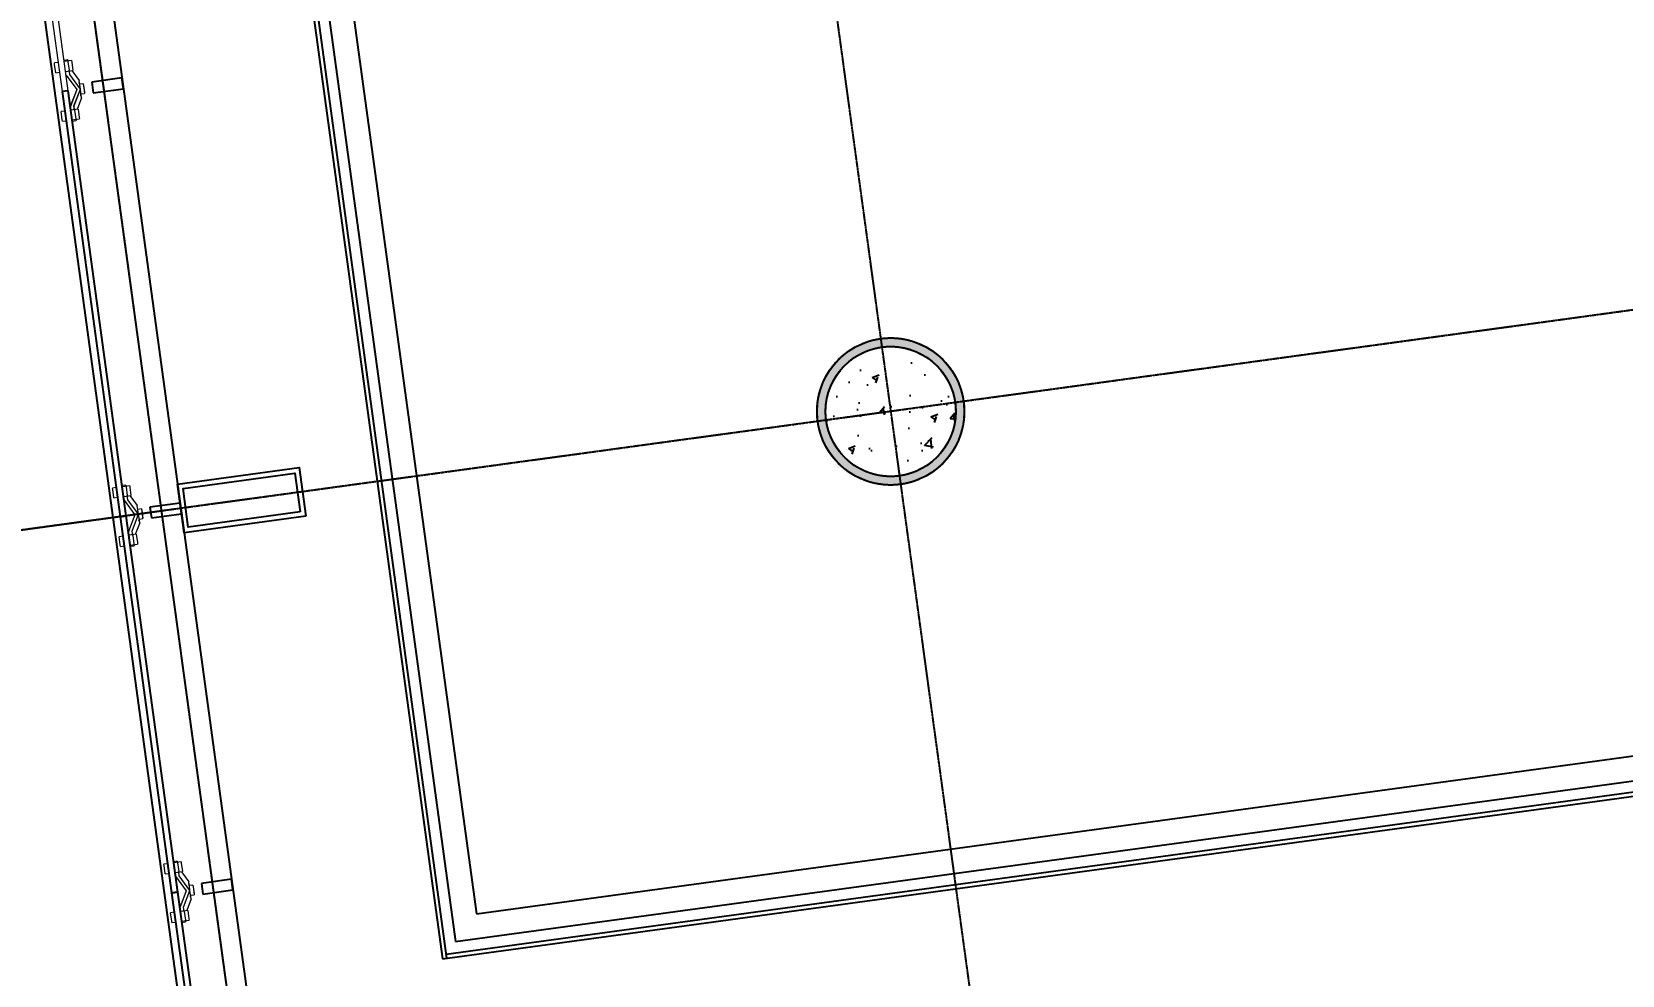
# Model space of a CAD drawing. Header units: millimetres. Extents: x 11669738 to 11859441, y -6222081 to -6069093.
# Drawn here: x 11682359 to 11688841, y -6110190 to -6106342 of the extents above; entities that cross this region are included whole.
import ezdxf

# ---------------------------------------------------------------- set-up
doc = ezdxf.new("R2010")
doc.units = ezdxf.units.MM
doc.linetypes.add('E-COLS-F4$0$HIDDEN', pattern=[0.375, 0.25, -0.125])
doc.linetypes.add('E-RG-1F$0$$0$DOTE', pattern=[2.42, 2, -0.2, 0.02, -0.2])
for name, color, linetype in [('A—墙体', 7, 'Continuous'), ('A—楼梯、电梯、栏杆', 50, 'Continuous'), ('A—轴线、尺寸', 1, 'Continuous'), ('A—门窗', 135, 'Continuous'), ('E-COLS-F4$0$0S-COLS-HATCH', 8, 'Continuous'), ('E-COLS-F4$0$0S-COLS-I', 90, 'E-COLS-F4$0$HIDDEN'), ('I—平面—装饰面层线', 192, 'Continuous'), ('XRE2$0$0S-COLS-HATCH-A', 8, 'Continuous'), ('轴线100', 1, 'Continuous')]:
    doc.layers.add(name, color=color, linetype=linetype)
doc.layers.add('E2-RI-4F$0$A-GLAZ', color=6, linetype='Continuous', lineweight=5)
doc.styles.add('ARIAL', font='SIMYOU.TTF', dxfattribs={"width": 0.9})
doc.dimstyles.new('200', dxfattribs={"dimscale": 200, "dimtxt": 2.5, "dimasz": 2, "dimexe": 1, "dimexo": 1, "dimgap": 0.8, "dimtad": 1, "dimdec": 0, "dimdsep": 46, "dimtxsty": 'ARIAL', "dimblk1": 'ARCHTICK', "dimblk2": 'ARCHTICK', "dimsah": 1, "dimcen": -0.9, "dimdle": 1, "dimclrd": 256, "dimclre": 256, "dimclrt": 40, "dimaunit": 1, "dimadec": 0, "dimazin": 0, "dimtfac": 0.35, "dimtdec": 0, "dimtix": 1, "dimtmove": 2, "dimatfit": 3, "dimldrblk": 'ARCHTICK', "dimfxl": 0, "dimtvp": 0.8, "dimtolj": 1, "dimtzin": 0, "dimarcsym": 0})
doc.dimstyles.new('副本 100', dxfattribs={"dimscale": 100, "dimtxt": 2.5, "dimasz": 2, "dimexe": 1, "dimexo": 1, "dimgap": 0.8, "dimtad": 1, "dimdec": 0, "dimdsep": 46, "dimtxsty": 'ARIAL', "dimblk1": 'ARCHTICK', "dimblk2": 'ARCHTICK', "dimsah": 1, "dimcen": -0.9, "dimdle": 1, "dimclrd": 256, "dimclre": 256, "dimclrt": 40, "dimaunit": 1, "dimadec": 0, "dimazin": 0, "dimtfac": 0.35, "dimtdec": 0, "dimtix": 1, "dimtmove": 2, "dimatfit": 3, "dimldrblk": 'ARCHTICK', "dimfxl": 0, "dimtvp": 0.8, "dimtolj": 1, "dimtzin": 0, "dimarcsym": 0})

# ---------------------------------------------------------------- blocks, each defined once
blk = doc.blocks.new('E-COLS-F4')
at = {"layer": 'E-COLS-F4$0$0S-COLS-HATCH'}
h = blk.add_hatch(color=18, dxfattribs=at)
edge = h.paths.add_edge_path(flags=16)
edge.add_arc((11685859, -6107891.1), 265, 0, 360)
edge = h.paths.add_edge_path()
edge.add_arc((11685859, -6107891.1), 300, 0, 360)
at = {"layer": 'XRE2$0$0S-COLS-HATCH-A'}
h = blk.add_hatch(dxfattribs=at)
h.set_pattern_fill('AR-CONC', color=256, scale=40, style=0)
h.set_pattern_definition([(50, (474, -3467.76), (286.904073, -25.100854), [30, -330]), (355, (474, -3467.76), (-55.5005334, 300.8768535), [24, -264]), (100.4514, (497.9, -3469.85), (231.4037527, 275.775817), [25.496076, -280.456845]), (46.1842, (474, -3387.76), (426.896419, -66.207606), [45, -495]), (96.6356, (509.57, -3393.27), (373.865082, 389.647148), [38.244115, -420.6852]), (351.1842, (474, -3387.76), (373.864778, 389.64744), [36, -396]), (21, (514, -3407.76), (238.762821, -161.0475563), [30, -330]), (326, (514, -3407.76), (97.326133, 290.060018), [24, -264]), (71.4514, (533.9, -3421.18), (336.0890514, 129.0121987), [25.496076, -280.456845]), (37.5, (474, -3467.76), (4.8639421, 133.1575415), [0, -260.8, 0, -268, 0, -265]), (7.5, (474, -3467.76), (105.227815, 157.7646848), [0, -152.8, 0, -254.8, 0, -101]), (327.5, (384.8, -3467.76), (213.5289745, -9.0219487), [0, -100, 0, -312, 0, -414]), (317.5, (344.8, -3467.76), (233.2744677, 40.041993), [0, -130, 0, -207.2, 0, -294])])
edge = h.paths.add_edge_path()
edge.add_arc((11685859, -6107891.1), 265, 0, 360)
at = {"layer": 'A—墙体'}
for radius in [300, 265]:
    blk.add_circle((11685859, -6107891.1), radius, dxfattribs=at)
at = {"layer": 'E-COLS-F4$0$0S-COLS-I'}
for radius in [300, 265]:
    blk.add_circle((11685859, -6107891.1), radius, dxfattribs=at)
blk = doc.blocks.new('E2-RI-4F$0$Spider Panel - Spider Panel-V35-E2 号楼三层平面图 3RD FLOOR PLAN')
at = {"layer": 'A—门窗', "lineweight": 13}
for p, q in [((875, 0), (-875, 0)), ((-875, 0), (-875, -25.4)), ((-875, -25.4), (875, -25.4)), ((875, -25.4), (875, 0))]:
    blk.add_line(p, q, dxfattribs=at)
at = {"layer": 'E2-RI-4F$0$A-GLAZ', "color": 8}
for p, q in [((-895, 65), (-895, 50)), ((-895, 65), (-889.1, 65)), ((-895, 65), (-895, 50)), ((-895, 65), (-860.9, 65)), ((-895, 65), (-895, 50)), ((-895, 65), (-860.9, 65)), ((-895, 65), (-895, 50)), ((-895, 65), (-889.1, 65)), ((-889.1, 65), (-855, 65)), ((-889.1, 65), (-855, 65)), ((-860.9, 65), (-855, 65)), ((-860.9, 65), (-855, 65)), ((-855, 50), (-855, 65)), ((-855, 50), (-855, 65)), ((-855, 50), (-855, 65)), ((-855, 50), (-855, 65)), ((855, 65), (855, 50)), ((855, 65), (860.9, 65)), ((855, 65), (855, 50)), ((855, 65), (889.1, 65)), ((855, 65), (855, 50)), ((855, 65), (889.1, 65)), ((855, 65), (855, 50)), ((855, 65), (860.9, 65)), ((860.9, 65), (895, 65)), ((860.9, 65), (895, 65)), ((889.1, 65), (895, 65)), ((889.1, 65), (895, 65)), ((895, 50), (895, 65)), ((895, 50), (895, 65)), ((895, 50), (895, 65)), ((895, 50), (895, 65)), ((-1000, 15.1), (-1000, 0)), ((-1000, 15.1), (-992.7, 15.1)), ((-995, 30.1), (-995, 0)), ((-995, 30.1), (-989.1, 30.1)), ((-992.7, 15.1), (-957.3, 15.1)), ((-989.1, 30.1), (-955, 30.1)), ((-939.6, 15.1), (-957.3, 15.1)), ((-955, 25.9), (-910.4, 50)), ((-955, 0), (-955, 30.1)), ((-875, 50), (-939.6, 15.1)), ((-939.6, 0), (-875, 35)), ((-892.7, 50), (-910.4, 50)), ((-875, 50), (-910.4, 50)), ((-900, 50), (-900, 46)), ((-900, 50), (-900, 46)), ((-875, 50), (-892.7, 50)), ((-810.4, 15.1), (-875, 50)), ((-839.6, 50), (-875, 50)), ((-857.3, 50), (-875, 50)), ((-875, 35), (-810.4, 0)), ((-839.6, 50), (-857.3, 50)), ((-850, 46), (-850, 50)), ((-850, 46), (-850, 50)), ((-839.6, 50), (-795, 25.9)), ((-792.7, 15.1), (-810.4, 15.1)), ((-795, 30.1), (-795, 0)), ((-795, 30.1), (-760.9, 30.1)), ((-792.7, 15.1), (-757.3, 15.1)), ((-760.9, 30.1), (-755, 30.1)), ((-757.3, 15.1), (-750, 15.1)), ((-755, 0), (-755, 30.1)), ((-750, 0), (-750, 15.1)), ((750, 15.1), (750, 0)), ((750, 15.1), (757.3, 15.1)), ((755, 30.1), (755, 0)), ((755, 30.1), (760.9, 30.1)), ((757.3, 15.1), (792.7, 15.1)), ((760.9, 30.1), (795, 30.1)), ((810.4, 15.1), (792.7, 15.1)), ((795, 25.9), (839.6, 50)), ((795, 0), (795, 30.1)), ((875, 50), (810.4, 15.1)), ((810.4, 0), (875, 35)), ((857.3, 50), (839.6, 50)), ((875, 50), (839.6, 50)), ((850, 50), (850, 46)), ((850, 50), (850, 46)), ((875, 50), (857.3, 50)), ((939.6, 15.1), (875, 50)), ((910.4, 50), (875, 50)), ((892.7, 50), (875, 50)), ((875, 35), (939.6, 0)), ((910.4, 50), (892.7, 50)), ((900, 46), (900, 50)), ((900, 46), (900, 50)), ((910.4, 50), (955, 25.9)), ((957.3, 15.1), (939.6, 15.1)), ((955, 30.1), (955, 0)), ((955, 30.1), (989.1, 30.1)), ((957.3, 15.1), (992.7, 15.1)), ((989.1, 30.1), (995, 30.1)), ((992.7, 15.1), (1000, 15.1)), ((995, 0), (995, 30.1)), ((1000, 0), (1000, 15.1)), ((-995, -25.4), (-995, -40.4)), ((-989.1, -40.4), (-995, -40.4)), ((-955, -40.4), (-989.1, -40.4)), ((-955, -40.4), (-955, -25.4)), ((-795, -25.4), (-795, -40.4)), ((-760.9, -40.4), (-795, -40.4)), ((-755, -40.4), (-760.9, -40.4)), ((-755, -40.4), (-755, -25.4)), ((755, -25.4), (755, -40.4)), ((760.9, -40.4), (755, -40.4)), ((795, -40.4), (760.9, -40.4)), ((795, -40.4), (795, -25.4)), ((955, -25.4), (955, -40.4)), ((989.1, -40.4), (955, -40.4)), ((995, -40.4), (989.1, -40.4)), ((995, -40.4), (995, -25.4))]:
    blk.add_line(p, q, dxfattribs=at)
blk = doc.blocks.new('_ArchTick')
at = {"color": 0, "linetype": 'ByBlock', "const_width": 0.4}
blk.add_lwpolyline([(-0.5, -0.5), (0.5, 0.5)], dxfattribs=at)
blk = doc.blocks.new('*D204')
at = {"layer": 'A—轴线、尺寸', "linetype": 'ByBlock', "lineweight": -2}
for p, q in [((11682347.3, -6104838.6), (11675705.8, -6105746.4)), ((11676405.1, -6109385.2), (11675876.9, -6105521.1)), ((11682821.3, -6108306.3), (11676179.8, -6109214.1))]:
    blk.add_line(p, q, dxfattribs=at)
at = {"layer": 'Defpoints', "color": 0, "linetype": 'ByBlock'}
for p in [(11682545.5, -6104811.5), (11675904, -6105719.3), (11683019.5, -6108279.3)]:
    blk.add_point(p, dxfattribs=at)
at = {"layer": 'A—轴线、尺寸', "linetype": 'ByBlock', "lineweight": -2, "yscale": 400, "zscale": 400}
for p, xscale, rotation in [((11675904, -6105719.3), 399.9999999999999, 97.78333952134913), ((11676378, -6109187.1), 400, 277.7833395213491)]:
    blk.add_blockref('_ArchTick', p, dxfattribs=dict(at, xscale=xscale, rotation=rotation))
at = {"layer": 'A—轴线、尺寸', "color": 40, "linetype": 'ByBlock', "insert": (11676547.2, -6107397.7), "char_height": 500, "attachment_point": 5, "rotation": 277.78334, "style": 'ARIAL'}
blk.add_mtext('\\A1;3500', dxfattribs=at)
blk = doc.blocks.new('*D170')
at = {"layer": 'A—轴线、尺寸', "linetype": 'ByBlock', "lineweight": -2}
blk.add_line((11680261.7, -6112193.5), (11675664.4, -6112827.4), dxfattribs=at)
blk.add_arc((11710508, -6108023), 34973.3, 187.85083, 191.95265, dxfattribs=at)
at = {"layer": 'Defpoints', "color": 0, "linetype": 'ByBlock'}
for p in [(11707696.4, -6108410.6), (11706162.6, -6108942.8), (11680459.8, -6112166.2), (11675986.4, -6113625.4), (11674819, -6115578.1)]:
    blk.add_point(p, dxfattribs=at)
at = {"layer": 'A—轴线、尺寸', "linetype": 'ByBlock', "lineweight": -2, "yscale": 400, "zscale": 400}
for p, xscale, rotation in [((11675862.6, -6112800.1), 400.0000000000001, 97.85083486028405), ((11676293, -6115266), 400, 281.9526484755137)]:
    blk.add_blockref('_ArchTick', p, dxfattribs=dict(at, xscale=xscale, rotation=rotation))
at = {"layer": 'A—轴线、尺寸', "color": 40, "linetype": 'ByBlock', "insert": (11676459.6, -6113966.4), "char_height": 500, "attachment_point": 5, "rotation": 279.90174, "style": 'ARIAL'}
blk.add_mtext('\\A1;4°', dxfattribs=at)
blk = doc.blocks.new('*D303')
at = {"layer": 'Defpoints', "color": 0, "linetype": 'ByBlock'}
for p in [(11682545.4, -6104811.2), (11675904, -6105719), (11683019.4, -6108279)]:
    blk.add_point(p, dxfattribs=at)
at = {"layer": '轴线100', "linetype": 'ByBlock', "lineweight": -2}
for p, q in [((11682446.4, -6104824.8), (11675804.9, -6105732.6)), ((11676391.5, -6109285.9), (11675890.4, -6105620)), ((11682920.4, -6108292.5), (11676278.9, -6109200.3))]:
    blk.add_line(p, q, dxfattribs=at)
at = {"layer": '轴线100', "linetype": 'ByBlock', "lineweight": -2, "xscale": 200, "yscale": 200, "zscale": 200}
for p, rotation in [((11675904, -6105719), 97.78333951975299), ((11676378, -6109186.8), 277.783339519753)]:
    blk.add_blockref('_ArchTick', p, dxfattribs=dict(at, rotation=rotation))
at = {"layer": '轴线100', "color": 40, "linetype": 'ByBlock', "insert": (11676368.8, -6107421.8), "char_height": 300, "attachment_point": 5, "rotation": 277.78334, "style": 'ARIAL'}
blk.add_mtext('\\A1;3500', dxfattribs=at)
blk = doc.blocks.new('*D342')
at = {"layer": 'Defpoints', "color": 0, "linetype": 'ByBlock'}
for p in [(11707140.8, -6108524.5), (11705607, -6109056.7), (11679691.3, -6112276.5), (11676978.9, -6113463.7), (11675012, -6115533.5)]:
    blk.add_point(p, dxfattribs=at)
at = {"layer": '轴线100', "linetype": 'ByBlock', "lineweight": -2}
blk.add_line((11679592.2, -6112290), (11676760.6, -6112677.1), dxfattribs=at)
blk.add_arc((11709907.4, -6108146.4), 33355.1, 187.78334, 191.95265, dxfattribs=at)
at = {"layer": '轴线100', "linetype": 'ByBlock', "lineweight": -2, "xscale": 200, "yscale": 200, "zscale": 200}
for p, rotation in [((11676859.7, -6112663.5), 97.78334124777794), ((11677275.5, -6115054.3), 281.9526484755114)]:
    blk.add_blockref('_ArchTick', p, dxfattribs=dict(at, rotation=rotation))
at = {"layer": '轴线100', "color": 40, "linetype": 'ByBlock', "insert": (11677247.8, -6113827.6), "char_height": 250, "attachment_point": 5, "rotation": 279.86799, "style": 'ARIAL'}
blk.add_mtext('\\A1;4°', dxfattribs=at)

msp = doc.modelspace()

# ---------------------------------------------------------------- linework, layer by layer
at = {"layer": 'A—楼梯、电梯、栏杆'}
for p, q in [((11683080.9, -6103161.8), (11684032.4, -6110123.1)), ((11683100, -6103176.3), (11684049.2, -6110120.8)), ((11683150.7, -6103214.8), (11684085.4, -6110053.2)), ((11683263.3, -6103300.4), (11684171, -6109940.6)), ((11684171, -6109940.6), (11700320.8, -6107733.1)), ((11684032.4, -6110123.1), (11700182.2, -6107915.6)), ((11684046.9, -6110103.9), (11700196.8, -6107896.4)), ((11684085.4, -6110053.2), (11698248, -6108117.4))]:
    msp.add_line(p, q, dxfattribs=at)
at = {"layer": 'A—轴线、尺寸', "linetype": 'ByBlock'}
for p, q in [((11679433.1, -6083031.5, 0), (11683361.9, -6111775, 0)), ((11682886.6, -6108297.4, 0), (11674099.2, -6109498.5, 0))]:
    msp.add_line(p, q, dxfattribs=at)
at = {"layer": 'A—门窗', "extrusion": (0, 0, -1)}
for p, q in [((11682725.9, -6106530.9, 0), (11682602.9, -6106547.7, 0)), ((11682602.9, -6106547.7, 0), (11682608.9, -6106591.3, 0)), ((11682731.9, -6106574.5, 0), (11682725.9, -6106530.9, 0)), ((11682608.9, -6106591.3, 0), (11682731.9, -6106574.5, 0)), ((11683172.6, -6109798.9, 0), (11683049.6, -6109815.7, 0)), ((11683178.5, -6109842.5, 0), (11683172.6, -6109798.9, 0)), ((11683049.6, -6109815.7, 0), (11683055.6, -6109859.3, 0)), ((11683055.6, -6109859.3, 0), (11683178.5, -6109842.5, 0))]:
    msp.add_line(p, q, dxfattribs=at)
at = {"layer": 'A—门窗'}
for p, q in [((11682506.8, -6106583.1), (11682481.7, -6106586.5)), ((11682481.7, -6106586.5), (11682718.7, -6108320.4)), ((11682743.8, -6108316.9), (11682506.8, -6106583.1)), ((11682743.8, -6108316.9), (11682718.7, -6108320.4)), ((11682718.7, -6108320.4), (11682743.8, -6108316.9)), ((11682953.5, -6109851), (11682743.8, -6108316.9)), ((11682962.9, -6108264.8), (11682839.9, -6108281.6)), ((11682839.9, -6108281.6), (11682845.9, -6108325.2)), ((11682845.9, -6108325.2), (11682968.8, -6108308.4)), ((11682968.8, -6108308.4), (11682962.9, -6108264.8)), ((11682718.7, -6108320.4), (11682928.4, -6109854.5)), ((11682953.5, -6109851), (11682928.4, -6109854.5)), ((11682928.4, -6109854.5), (11682953.5, -6109851)), ((11682928.4, -6109854.5), (11683141.9, -6111416.5)), ((11683167, -6111413.1), (11682953.5, -6109851))]:
    msp.add_line(p, q, dxfattribs=at)
msp.add_lwpolyline([(11680833.5, -6094750.3), (11683122.3, -6111495.3), (11702888.2, -6108793.6)], dxfattribs=at)
at = {"layer": 'A—门窗', "elevation": 0}
for points in [[(11681148.4, -6094990.2), (11683361.3, -6111179.5), (11700224.5, -6108874.5)], [(11683474.8, -6108318), (11682979.4, -6108385.7), (11682952.3, -6108187.5), (11683447.7, -6108119.8), (11683474.8, -6108318)]]:
    msp.add_lwpolyline(points, dxfattribs=at)
msp.add_lwpolyline([(11683452.3, -6108300.8), (11682996.5, -6108363.1), (11682974.8, -6108204.6), (11683430.6, -6108142.3)], close=True, dxfattribs=at)
at = {"layer": 'E2-RI-4F$0$A-GLAZ', "color": 8}
for p, q in [((11682465.4, -6106467.6), (11682450.5, -6106469.6)), ((11682451.3, -6106475.4), (11682450.5, -6106469.6)), ((11682456, -6106509.3), (11682451.3, -6106475.4)), ((11682504.9, -6106457.2), (11682489.9, -6106459.2)), ((11682520.4, -6106460.1), (11682490.6, -6106464.2)), ((11682496, -6106503.8), (11682525.8, -6106499.7)), ((11682504.9, -6106457.2), (11682505.9, -6106464.4)), ((11682505.9, -6106464.4), (11682510.6, -6106499.5)), ((11682513, -6106517), (11682510.6, -6106499.5)), ((11682520.4, -6106460.1), (11682521.2, -6106465.9)), ((11682521.2, -6106465.9), (11682525.8, -6106499.7)), ((11682521.6, -6106500.3), (11682551.6, -6106541.3)), ((11682456, -6106509.3), (11682470.8, -6106507.2)), ((11682498.1, -6106519), (11682541.5, -6106578.3)), ((11682556.4, -6106576.3), (11682513, -6106517)), ((11682553, -6106551.5), (11682549, -6106552.1)), ((11682553, -6106551.5), (11682549, -6106552.1)), ((11682554, -6106558.8), (11682551.6, -6106541.3)), ((11682556.4, -6106576.3), (11682551.6, -6106541.3)), ((11682568.5, -6106554.4), (11682553.7, -6106556.5)), ((11682568.5, -6106554.4), (11682553.7, -6106556.5)), ((11682568.5, -6106554.4), (11682553.7, -6106556.5)), ((11682568.5, -6106554.4), (11682553.7, -6106556.5)), ((11682556.4, -6106576.3), (11682554, -6106558.8)), ((11682568.5, -6106554.4), (11682569.3, -6106560.2)), ((11682568.5, -6106554.4), (11682573.1, -6106588.3)), ((11682568.5, -6106554.4), (11682573.1, -6106588.3)), ((11682568.5, -6106554.4), (11682569.3, -6106560.2)), ((11682569.3, -6106560.2), (11682573.9, -6106594.1)), ((11682569.3, -6106560.2), (11682573.9, -6106594.1)), ((11682541.5, -6106578.3), (11682515.6, -6106647.1)), ((11682530.5, -6106645.1), (11682556.4, -6106576.3)), ((11682561.2, -6106611.3), (11682543.3, -6106658.9)), ((11682555.8, -6106601.6), (11682559.8, -6106601.1)), ((11682555.8, -6106601.6), (11682559.8, -6106601.1)), ((11682561.2, -6106611.3), (11682556.4, -6106576.3)), ((11682558.8, -6106593.8), (11682556.4, -6106576.3)), ((11682561.2, -6106611.3), (11682558.8, -6106593.8)), ((11682559.1, -6106596.1), (11682573.9, -6106594.1)), ((11682559.1, -6106596.1), (11682573.9, -6106594.1)), ((11682559.1, -6106596.1), (11682573.9, -6106594.1)), ((11682559.1, -6106596.1), (11682573.9, -6106594.1)), ((11682573.1, -6106588.3), (11682573.9, -6106594.1)), ((11682573.1, -6106588.3), (11682573.9, -6106594.1)), ((11682492.5, -6106665.8), (11682477.6, -6106667.8)), ((11682482.3, -6106701.6), (11682477.6, -6106667.8)), ((11682547.5, -6106658.2), (11682517.7, -6106662.3)), ((11682532.9, -6106662.6), (11682530.5, -6106645.1)), ((11682532.9, -6106662.6), (11682537.7, -6106697.6)), ((11682547.5, -6106658.2), (11682552.1, -6106692.1)), ((11682552.1, -6106692.1), (11682552.9, -6106697.9)), ((11682483, -6106707.4), (11682482.3, -6106701.6)), ((11682483, -6106707.4), (11682497.9, -6106705.4)), ((11682523.1, -6106702), (11682552.9, -6106697.9)), ((11682523.8, -6106706.9), (11682538.7, -6106704.9)), ((11682537.7, -6106697.6), (11682538.7, -6106704.9)), ((11682702.4, -6108201.5), (11682687.5, -6108203.5)), ((11682702.4, -6108201.5), (11682687.5, -6108203.5)), ((11682688.3, -6108209.3), (11682687.5, -6108203.5)), ((11682688.3, -6108209.3), (11682687.5, -6108203.5)), ((11682693, -6108243.1), (11682688.3, -6108209.3)), ((11682693, -6108243.1), (11682688.3, -6108209.3)), ((11682693, -6108243.1), (11682707.8, -6108241.1)), ((11682693, -6108243.1), (11682707.8, -6108241.1)), ((11682741.9, -6108191), (11682726.9, -6108193.1)), ((11682741.9, -6108191), (11682726.9, -6108193.1)), ((11682757.4, -6108194), (11682727.6, -6108198)), ((11682757.4, -6108194), (11682727.6, -6108198)), ((11682733, -6108237.7), (11682762.8, -6108233.6)), ((11682733, -6108237.7), (11682762.8, -6108233.6)), ((11682741.9, -6108191), (11682742.9, -6108198.3)), ((11682741.9, -6108191), (11682742.9, -6108198.3)), ((11682742.9, -6108198.3), (11682747.6, -6108233.3)), ((11682742.9, -6108198.3), (11682747.6, -6108233.3)), ((11682750, -6108250.8), (11682747.6, -6108233.3)), ((11682750, -6108250.8), (11682747.6, -6108233.3)), ((11682793.4, -6108310.2), (11682750, -6108250.8)), ((11682793.4, -6108310.2), (11682750, -6108250.8)), ((11682757.4, -6108194), (11682758.2, -6108199.8)), ((11682757.4, -6108194), (11682758.2, -6108199.8)), ((11682758.2, -6108199.8), (11682762.8, -6108233.6)), ((11682758.2, -6108199.8), (11682762.8, -6108233.6)), ((11682758.6, -6108234.1), (11682788.6, -6108275.1)), ((11682758.6, -6108234.1), (11682788.6, -6108275.1)), ((11682735.1, -6108252.9), (11682778.5, -6108312.2)), ((11682735.1, -6108252.9), (11682778.5, -6108312.2)), ((11682778.5, -6108312.2), (11682752.6, -6108381)), ((11682778.5, -6108312.2), (11682752.6, -6108381)), ((11682767.5, -6108378.9), (11682793.4, -6108310.2)), ((11682767.5, -6108378.9), (11682793.4, -6108310.2)), ((11682790, -6108285.4), (11682786, -6108285.9)), ((11682790, -6108285.4), (11682786, -6108285.9)), ((11682790, -6108285.4), (11682786, -6108285.9)), ((11682790, -6108285.4), (11682786, -6108285.9)), ((11682791, -6108292.7), (11682788.6, -6108275.1)), ((11682793.4, -6108310.2), (11682788.6, -6108275.1)), ((11682791, -6108292.7), (11682788.6, -6108275.1)), ((11682793.4, -6108310.2), (11682788.6, -6108275.1)), ((11682805.5, -6108288.3), (11682790.7, -6108290.4)), ((11682805.5, -6108288.3), (11682790.7, -6108290.4)), ((11682805.5, -6108288.3), (11682790.7, -6108290.4)), ((11682805.5, -6108288.3), (11682790.7, -6108290.4)), ((11682805.5, -6108288.3), (11682790.7, -6108290.4)), ((11682805.5, -6108288.3), (11682790.7, -6108290.4)), ((11682805.5, -6108288.3), (11682790.7, -6108290.4)), ((11682805.5, -6108288.3), (11682790.7, -6108290.4)), ((11682793.4, -6108310.2), (11682791, -6108292.7)), ((11682793.4, -6108310.2), (11682791, -6108292.7)), ((11682798.2, -6108345.2), (11682793.4, -6108310.2)), ((11682795.8, -6108327.7), (11682793.4, -6108310.2)), ((11682798.2, -6108345.2), (11682793.4, -6108310.2)), ((11682795.8, -6108327.7), (11682793.4, -6108310.2)), ((11682805.5, -6108288.3), (11682806.3, -6108294.1)), ((11682805.5, -6108288.3), (11682810.1, -6108322.1)), ((11682805.5, -6108288.3), (11682810.1, -6108322.1)), ((11682805.5, -6108288.3), (11682806.3, -6108294.1)), ((11682805.5, -6108288.3), (11682806.3, -6108294.1)), ((11682805.5, -6108288.3), (11682810.1, -6108322.1)), ((11682805.5, -6108288.3), (11682810.1, -6108322.1)), ((11682805.5, -6108288.3), (11682806.3, -6108294.1)), ((11682806.3, -6108294.1), (11682810.9, -6108328)), ((11682806.3, -6108294.1), (11682810.9, -6108328)), ((11682806.3, -6108294.1), (11682810.9, -6108328)), ((11682806.3, -6108294.1), (11682810.9, -6108328)), ((11682769.9, -6108396.5), (11682767.5, -6108378.9)), ((11682769.9, -6108396.5), (11682767.5, -6108378.9)), ((11682798.2, -6108345.2), (11682780.3, -6108392.7)), ((11682798.2, -6108345.2), (11682780.3, -6108392.7)), ((11682792.8, -6108335.5), (11682796.7, -6108334.9)), ((11682792.8, -6108335.5), (11682796.7, -6108334.9)), ((11682792.8, -6108335.5), (11682796.7, -6108334.9)), ((11682792.8, -6108335.5), (11682796.7, -6108334.9)), ((11682798.2, -6108345.2), (11682795.8, -6108327.7)), ((11682798.2, -6108345.2), (11682795.8, -6108327.7)), ((11682796.1, -6108330), (11682810.9, -6108328)), ((11682796.1, -6108330), (11682810.9, -6108328)), ((11682796.1, -6108330), (11682810.9, -6108328)), ((11682796.1, -6108330), (11682810.9, -6108328)), ((11682796.1, -6108330), (11682810.9, -6108328)), ((11682796.1, -6108330), (11682810.9, -6108328)), ((11682796.1, -6108330), (11682810.9, -6108328)), ((11682796.1, -6108330), (11682810.9, -6108328)), ((11682810.1, -6108322.1), (11682810.9, -6108328)), ((11682810.1, -6108322.1), (11682810.9, -6108328)), ((11682810.1, -6108322.1), (11682810.9, -6108328)), ((11682810.1, -6108322.1), (11682810.9, -6108328)), ((11682729.5, -6108399.6), (11682714.6, -6108401.7)), ((11682729.5, -6108399.6), (11682714.6, -6108401.7)), ((11682719.3, -6108435.5), (11682714.6, -6108401.7)), ((11682719.3, -6108435.5), (11682714.6, -6108401.7)), ((11682720, -6108441.3), (11682719.3, -6108435.5)), ((11682720, -6108441.3), (11682719.3, -6108435.5)), ((11682720, -6108441.3), (11682734.9, -6108439.3)), ((11682720, -6108441.3), (11682734.9, -6108439.3)), ((11682784.5, -6108392.1), (11682754.7, -6108396.2)), ((11682784.5, -6108392.1), (11682754.7, -6108396.2)), ((11682760.1, -6108435.8), (11682789.9, -6108431.8)), ((11682760.1, -6108435.8), (11682789.9, -6108431.8)), ((11682760.8, -6108440.8), (11682775.7, -6108438.7)), ((11682760.8, -6108440.8), (11682775.7, -6108438.7)), ((11682769.9, -6108396.5), (11682774.7, -6108431.5)), ((11682769.9, -6108396.5), (11682774.7, -6108431.5)), ((11682774.7, -6108431.5), (11682775.7, -6108438.7)), ((11682774.7, -6108431.5), (11682775.7, -6108438.7)), ((11682784.5, -6108392.1), (11682789.1, -6108426)), ((11682784.5, -6108392.1), (11682789.1, -6108426)), ((11682789.1, -6108426), (11682789.9, -6108431.8)), ((11682789.1, -6108426), (11682789.9, -6108431.8)), ((11682912.1, -6109735.6), (11682897.2, -6109737.6)), ((11682912.1, -6109735.6), (11682897.2, -6109737.6)), ((11682898, -6109743.4), (11682897.2, -6109737.6)), ((11682898, -6109743.4), (11682897.2, -6109737.6)), ((11682951.6, -6109725.2), (11682936.6, -6109727.2)), ((11682951.6, -6109725.2), (11682936.6, -6109727.2)), ((11682967.1, -6109728.1), (11682937.3, -6109732.2)), ((11682967.1, -6109728.1), (11682937.3, -6109732.2)), ((11682951.6, -6109725.2), (11682952.5, -6109732.4)), ((11682951.6, -6109725.2), (11682952.5, -6109732.4)), ((11682952.5, -6109732.4), (11682957.3, -6109767.4)), ((11682952.5, -6109732.4), (11682957.3, -6109767.4)), ((11682967.1, -6109728.1), (11682967.9, -6109733.9)), ((11682967.1, -6109728.1), (11682967.9, -6109733.9)), ((11682967.9, -6109733.9), (11682972.5, -6109767.7)), ((11682967.9, -6109733.9), (11682972.5, -6109767.7)), ((11682902.7, -6109777.3), (11682898, -6109743.4)), ((11682902.7, -6109777.3), (11682898, -6109743.4)), ((11682902.7, -6109777.3), (11682917.5, -6109775.2)), ((11682902.7, -6109777.3), (11682917.5, -6109775.2)), ((11682942.7, -6109771.8), (11682972.5, -6109767.7)), ((11682942.7, -6109771.8), (11682972.5, -6109767.7)), ((11682944.8, -6109787), (11682988.2, -6109846.3)), ((11682944.8, -6109787), (11682988.2, -6109846.3)), ((11682959.7, -6109785), (11682957.3, -6109767.4)), ((11682959.7, -6109785), (11682957.3, -6109767.4)), ((11683003.1, -6109844.3), (11682959.7, -6109785)), ((11683003.1, -6109844.3), (11682959.7, -6109785)), ((11682968.3, -6109768.2), (11682998.3, -6109809.2)), ((11682968.3, -6109768.2), (11682998.3, -6109809.2)), ((11682988.2, -6109846.3), (11682962.3, -6109915.1)), ((11682988.2, -6109846.3), (11682962.3, -6109915.1)), ((11682977.2, -6109913.1), (11683003.1, -6109844.3)), ((11682977.2, -6109913.1), (11683003.1, -6109844.3)), ((11682999.7, -6109819.5), (11682995.7, -6109820.1)), ((11682999.7, -6109819.5), (11682995.7, -6109820.1)), ((11682999.7, -6109819.5), (11682995.7, -6109820.1)), ((11682999.7, -6109819.5), (11682995.7, -6109820.1)), ((11683000.7, -6109826.8), (11682998.3, -6109809.2)), ((11683003.1, -6109844.3), (11682998.3, -6109809.2)), ((11683000.7, -6109826.8), (11682998.3, -6109809.2)), ((11683003.1, -6109844.3), (11682998.3, -6109809.2)), ((11683015.2, -6109822.4), (11683000.3, -6109824.5)), ((11683015.2, -6109822.4), (11683000.3, -6109824.5)), ((11683015.2, -6109822.4), (11683000.3, -6109824.5)), ((11683015.2, -6109822.4), (11683000.3, -6109824.5)), ((11683015.2, -6109822.4), (11683000.3, -6109824.5)), ((11683015.2, -6109822.4), (11683000.3, -6109824.5)), ((11683015.2, -6109822.4), (11683000.3, -6109824.5)), ((11683015.2, -6109822.4), (11683000.3, -6109824.5)), ((11683003.1, -6109844.3), (11683000.7, -6109826.8)), ((11683003.1, -6109844.3), (11683000.7, -6109826.8)), ((11683002.5, -6109869.6), (11683006.4, -6109869)), ((11683002.5, -6109869.6), (11683006.4, -6109869)), ((11683002.5, -6109869.6), (11683006.4, -6109869)), ((11683002.5, -6109869.6), (11683006.4, -6109869)), ((11683007.8, -6109879.3), (11683003.1, -6109844.3)), ((11683005.5, -6109861.8), (11683003.1, -6109844.3)), ((11683007.8, -6109879.3), (11683003.1, -6109844.3)), ((11683005.5, -6109861.8), (11683003.1, -6109844.3)), ((11683007.8, -6109879.3), (11683005.5, -6109861.8)), ((11683007.8, -6109879.3), (11683005.5, -6109861.8)), ((11683005.8, -6109864.1), (11683020.6, -6109862.1)), ((11683005.8, -6109864.1), (11683020.6, -6109862.1)), ((11683005.8, -6109864.1), (11683020.6, -6109862.1)), ((11683005.8, -6109864.1), (11683020.6, -6109862.1)), ((11683005.8, -6109864.1), (11683020.6, -6109862.1)), ((11683005.8, -6109864.1), (11683020.6, -6109862.1)), ((11683005.8, -6109864.1), (11683020.6, -6109862.1)), ((11683005.8, -6109864.1), (11683020.6, -6109862.1)), ((11683015.2, -6109822.4), (11683016, -6109828.2)), ((11683015.2, -6109822.4), (11683019.8, -6109856.3)), ((11683015.2, -6109822.4), (11683019.8, -6109856.3)), ((11683015.2, -6109822.4), (11683016, -6109828.2)), ((11683015.2, -6109822.4), (11683016, -6109828.2)), ((11683015.2, -6109822.4), (11683019.8, -6109856.3)), ((11683015.2, -6109822.4), (11683019.8, -6109856.3)), ((11683015.2, -6109822.4), (11683016, -6109828.2)), ((11683016, -6109828.2), (11683020.6, -6109862.1)), ((11683016, -6109828.2), (11683020.6, -6109862.1)), ((11683016, -6109828.2), (11683020.6, -6109862.1)), ((11683016, -6109828.2), (11683020.6, -6109862.1)), ((11683019.8, -6109856.3), (11683020.6, -6109862.1)), ((11683019.8, -6109856.3), (11683020.6, -6109862.1)), ((11683019.8, -6109856.3), (11683020.6, -6109862.1)), ((11683019.8, -6109856.3), (11683020.6, -6109862.1)), ((11682939.2, -6109933.8), (11682924.3, -6109935.8)), ((11682939.2, -6109933.8), (11682924.3, -6109935.8)), ((11682928.9, -6109969.6), (11682924.3, -6109935.8)), ((11682928.9, -6109969.6), (11682924.3, -6109935.8)), ((11682994.2, -6109926.2), (11682964.4, -6109930.3)), ((11682994.2, -6109926.2), (11682964.4, -6109930.3)), ((11682979.6, -6109930.6), (11682977.2, -6109913.1)), ((11682979.6, -6109930.6), (11682977.2, -6109913.1)), ((11682979.6, -6109930.6), (11682984.4, -6109965.6)), ((11682979.6, -6109930.6), (11682984.4, -6109965.6)), ((11683007.8, -6109879.3), (11682990, -6109926.8)), ((11683007.8, -6109879.3), (11682990, -6109926.8)), ((11682994.2, -6109926.2), (11682998.8, -6109960.1)), ((11682994.2, -6109926.2), (11682998.8, -6109960.1)), ((11682929.7, -6109975.4), (11682928.9, -6109969.6)), ((11682929.7, -6109975.4), (11682928.9, -6109969.6)), ((11682929.7, -6109975.4), (11682944.6, -6109973.4)), ((11682929.7, -6109975.4), (11682944.6, -6109973.4)), ((11682969.8, -6109969.9), (11682999.6, -6109965.9)), ((11682969.8, -6109969.9), (11682999.6, -6109965.9)), ((11682970.4, -6109974.9), (11682985.4, -6109972.9)), ((11682970.4, -6109974.9), (11682985.4, -6109972.9)), ((11682984.4, -6109965.6), (11682985.4, -6109972.9)), ((11682984.4, -6109965.6), (11682985.4, -6109972.9)), ((11682998.8, -6109960.1), (11682999.6, -6109965.9)), ((11682998.8, -6109960.1), (11682999.6, -6109965.9))]:
    msp.add_line(p, q, dxfattribs=at)
at = {"layer": '轴线100', "linetype": 'E-RG-1F$0$$0$DOTE'}
for p, q in [((11682405.4, -6082625, 0), (11686334.3, -6111368.5, 0)), ((11679433, -6083031.3, 0), (11683361.9, -6111774.8, 0)), ((11702850.9, -6105568.3, 0), (11674099.1, -6109498.3, 0))]:
    msp.add_line(p, q, dxfattribs=at)

# ---------------------------------------------------------------- block references
at = {"layer": 'A—门窗', "rotation": 277.7833395683908}
msp.add_blockref('E2-RI-4F$0$Spider Panel - Spider Panel-V35-E2 号楼三层平面图 3RD FLOOR PLAN', (11682388.3, -6105716.1), dxfattribs=at)
at = {"layer": 'I—平面—装饰面层线'}
msp.add_blockref('E-COLS-F4', (0, 0), dxfattribs=at)

# ---------------------------------------------------------------- dimensions: what is measured, and where the dimension line sits
at = {"layer": 'A—轴线、尺寸', "linetype": 'ByBlock'}
dim = msp.add_linear_dim(base=(11675904, -6105719.3, 0), p1=(11683019.5, -6108279.3, 0), p2=(11682545.5, -6104811.5, 0), angle=97.78334, dimstyle='200', dxfattribs=at)
dim.commit()
dim.dimension.update_dxf_attribs({"geometry": '*D204', "text_midpoint": (11676547.2, -6107397.7, 0)})
dim = msp.add_angular_dim_2l(base=(11675986.4, -6113625.4), line1=((11706162.6, -6108942.8, 0), (11674819, -6115578.1, 0)), line2=((11680459.8, -6112166.2, 0), (11707696.4, -6108410.6, 0)), dimstyle='200', dxfattribs=at)
dim.commit()
dim.dimension.update_dxf_attribs({"geometry": '*D170', "text_midpoint": (11676459.6, -6113966.4, 0)})
at = {"layer": '轴线100', "linetype": 'ByBlock'}
dim = msp.add_linear_dim(base=(11675904, -6105719, 0), p1=(11683019.4, -6108279, 0), p2=(11682545.4, -6104811.2, 0), angle=97.78334, dimstyle='副本 100', override={"dimtxt": 3}, dxfattribs=at)
dim.commit()
dim.dimension.update_dxf_attribs({"geometry": '*D303', "text_midpoint": (11676368.8, -6107421.8, 0)})
dim = msp.add_angular_dim_2l(base=(11676978.9, -6113463.7), line1=((11705607, -6109056.7, 0), (11675012, -6115533.5, 0)), line2=((11679691.3, -6112276.5, 0), (11707140.8, -6108524.5, 0)), dimstyle='副本 100', dxfattribs=at)
dim.commit()
dim.dimension.update_dxf_attribs({"geometry": '*D342', "text_midpoint": (11677247.8, -6113827.6, 0)})

doc.saveas('drawing.dxf')
